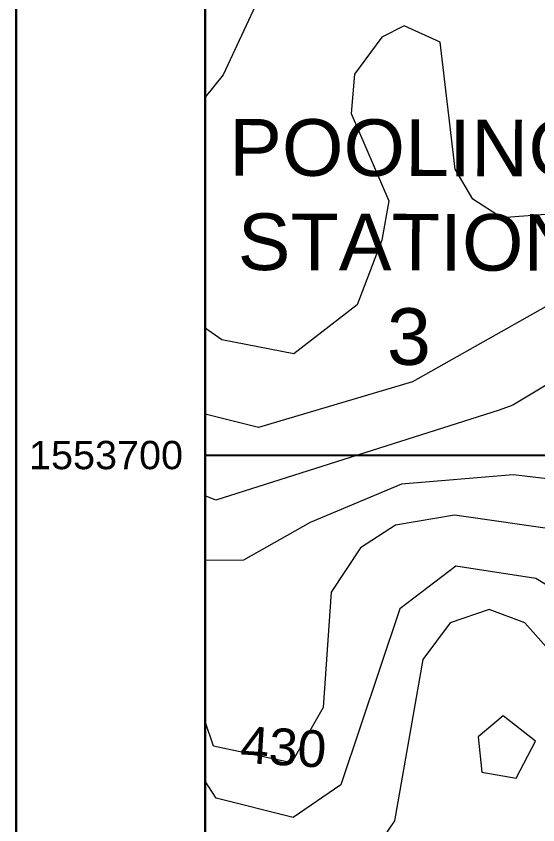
# Model space of a CAD drawing. Header units: metres. Extents: x 32505 to 230200, y 224018 to 1564544.
# Drawn here: x 222800 to 223352, y 1553308 to 1554165 of the extents above; entities that cross this region are included whole.
import ezdxf

# ---------------------------------------------------------------- set-up
doc = ezdxf.new("R2010")
doc.units = ezdxf.units.M
doc.layers.add('10 M CONTOUR', color=8, linetype='Continuous', lineweight=9)
doc.layers.add('2 M CONTOUR', color=254, linetype='Continuous', lineweight=9)
for name, color, linetype in [('220 KV POWER LINE', 1, 'Continuous'), ('CONTEXT', 44, 'Continuous'), ('GRID', 7, 'Continuous')]:
    doc.layers.add(name, color=color, linetype=linetype)
doc.styles.get("Standard").update_dxf_attribs({"font": 'arial.ttf'})

msp = doc.modelspace()

# ---------------------------------------------------------------- linework, layer by layer
at = {"layer": '10 M CONTOUR', "elevation": 430}
msp.add_lwpolyline([(223555.42, 1553554.5), (223538.57, 1553556.42), (223377.55, 1553620.13), (223264.22, 1553636.38), (223201.72, 1553625.73), (223164.77, 1553601.58), (223133.71, 1553554.73), (223124.92, 1553432.53), (223091.49, 1553373.86), (223009.1, 1553391.72), (223000, 1553417.78)], dxfattribs=at)
at = {"layer": '2 M CONTOUR'}
for points, elevation in [([(223539.78, 1553672.74), (223526.06, 1553679.29), (223496.85, 1553752.76), (223461.4, 1553797.35), (223429.3, 1553800.23), (223398.35, 1553796.36), (223326.04, 1553752.76), (223311.43, 1553747.48), (223011.56, 1553652.37), (223000, 1553656.91)], 426), ([(223561.59, 1553508.42), (223508.16, 1553510.92), (223405.12, 1553536.1), (223350.21, 1553569.13), (223265.58, 1553582.46), (223206.27, 1553537.14), (223143.76, 1553350.77), (223093.28, 1553315.89), (223011.82, 1553336.67), (223000, 1553354.42)], 432), ([(223568.86, 1553458.9), (223551.33, 1553455.82), (223467.29, 1553444.54), (223389.32, 1553465.15), (223338.59, 1553522.44), (223300.94, 1553536.3), (223259.47, 1553522.16), (223230.7, 1553483.57), (223200.56, 1553312.46), (223166.73, 1553262.7), (223113.48, 1553247.22), (223000, 1553290.44)], 434)]:
    msp.add_lwpolyline(points, dxfattribs=dict(at, elevation=elevation))
for points in [[(223227.52, 1554390.53, 418), (223167.6, 1554362.04, 418), (223118.87, 1554317.04, 418), (223019.13, 1554102.81, 418), (223000, 1554079.31, 418)], [(223505.66, 1553969.37, 422), (223471.76, 1553963.22, 422), (223314.4, 1553951.22, 422), (223283.48, 1553971.28, 422), (223264.94, 1554002.85, 422), (223248.93, 1554137.45, 422), (223210.94, 1554154.71, 422), (223187.19, 1554142.85, 422), (223158.13, 1554103.58, 422), (223154.67, 1554062.02, 422), (223194.57, 1553969.42, 422), (223187.16, 1553927.76, 422), (223161.19, 1553859.25, 422), (223093.95, 1553807.41, 422), (223017.92, 1553822.06, 422), (223000, 1553834.51, 422)], [(223520.98, 1553857.44, 424), (223479.3, 1553869.57, 424), (223427.85, 1553873.38, 424), (223360.44, 1553857.1, 424), (223219.55, 1553777.64, 424), (223056.73, 1553729.09, 424), (223000, 1553743.44, 424)], [(223547.39, 1553608.49, 428), (223501.04, 1553624.61, 428), (223395.61, 1553671.03, 428), (223326.44, 1553679.16, 428), (223208.08, 1553669.08, 428), (223111.3, 1553628.5, 428), (223040.61, 1553588.74, 428), (223000, 1553588.32, 428)], [(223349.91, 1553396.99, 436), (223315.78, 1553423.91, 436), (223289.36, 1553401.48, 436), (223293.04, 1553364.12, 436), (223329.62, 1553357.69, 436), (223349.91, 1553396.99, 436)]]:
    msp.add_polyline3d(points, dxfattribs=at)
at = {"layer": 'GRID', "linetype": 'Continuous'}
for p, q in [((222800, 1563900), (222800, 1548339.58)), ((223000, 1563700), (223000, 1550700)), ((223000, 1563700), (223000, 1550700))]:
    msp.add_line(p, q, dxfattribs=at)
at = {"layer": 'GRID', "color": 254, "linetype": 'Continuous'}
msp.add_line((223000, 1553700), (230000, 1553700), dxfattribs=at)
at = {"layer": 'GRID', "linetype": 'Continuous'}
for points in [[(222800, 1563900), (230200, 1563900), (230200, 1548339.58), (222800, 1548339.58)], [(223000, 1550700), (223000, 1563700), (230000, 1563700), (230000, 1550700)], [(223000, 1550700), (223000, 1563700), (230000, 1563700), (230000, 1550700)]]:
    msp.add_lwpolyline(points, close=True, dxfattribs=at)

# ---------------------------------------------------------------- texts
at = {"color": 17, "insert": (223216.2, 1553925.17, -474), "char_height": 60, "width": 0.9674, "attachment_point": 5, "rotation": 359.84899}
msp.add_mtext('\\A1;{\\C1;POOLING \\PSTATION 3 }', dxfattribs=at)
at = {"layer": '220 KV POWER LINE', "color": 7, "linetype": 'Continuous', "lineweight": 9}
msp.add_text('TO NP KUNTA / KADIRI (SH-34)', height=50, rotation=329.02846, dxfattribs=at).set_placement((223013.4, 1554568.59, -9.43))
at = {"layer": 'CONTEXT', "linetype": 'Continuous'}
msp.add_text('430', height=39, rotation=356.5423, dxfattribs=at).set_placement((223036.44, 1553374.1, 430))
at = {"layer": 'GRID', "color": 242, "linetype": 'Continuous'}
msp.add_text('1553700', height=30, dxfattribs=at).set_placement((222813.57, 1553685.04))

doc.saveas('drawing.dxf')
